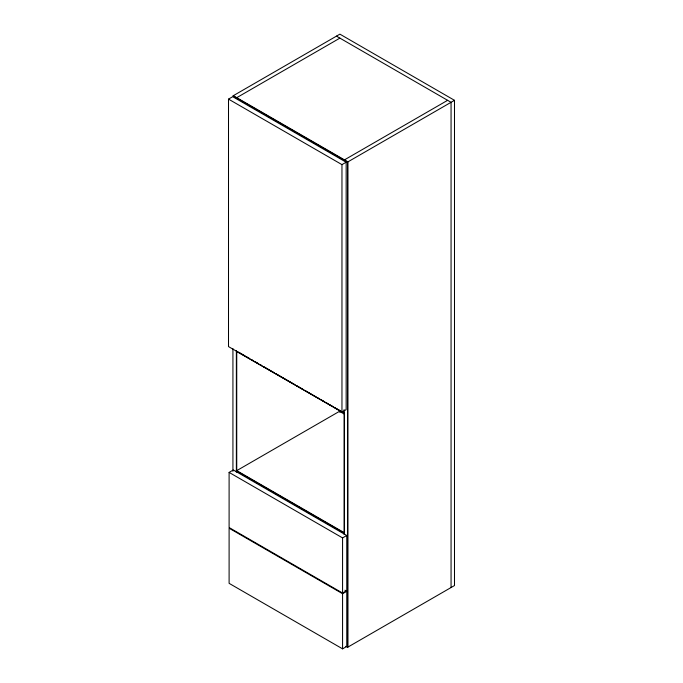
<?xml version="1.0" encoding="UTF-8"?>
<svg xmlns="http://www.w3.org/2000/svg" width="683" height="683" viewBox="0 0 683 683"><rect width="100%" height="100%" fill="white"/><g stroke="black" fill="none" stroke-linecap="round" stroke-linejoin="round"><path stroke-width="1.02" d="M228.506 99.12L232.707 96.696L346.161 162.204L346.161 409.672L341.961 412.097L228.506 346.588L228.506 99.12L341.961 164.629L346.161 162.204M236.361 97.891L339.895 38.12M344.095 160.087L447.621 100.316M454.494 100.316L339.895 34.15L232.929 95.91L347.536 162.076L454.494 100.316L454.494 585.553L347.536 647.305L345.811 646.314M229.104 472.405L233.304 469.972L346.768 535.481L346.768 590.624L342.567 593.049L229.104 527.541L229.104 472.405L342.567 537.905L346.768 535.481M342.567 593.706L346.768 591.282L346.768 646.425L342.567 648.85L229.104 583.342L229.104 528.207L342.567 593.706L342.567 648.85M336.454 36.139L451.062 102.305L451.062 587.534M233.304 95.688L347.912 161.854L347.912 647.083M238.589 352.155L245.035 355.877M246.87 356.944L249.636 358.541M251.481 359.599L253.316 360.667M255.16 361.725L257.926 363.322M259.762 364.381L261.606 365.448M263.45 366.515L274.498 372.892M276.342 373.951L294.757 384.589M296.593 385.647L303.039 389.37M304.883 390.437L311.328 394.151M313.173 395.218L315.93 396.814M317.774 397.873L319.618 398.94M321.454 399.999L324.22 401.595M326.064 402.663L327.9 403.721M329.744 404.788L332.51 406.385M334.346 407.444L340.791 411.166M342.635 412.225L344.48 413.292L236.361 351.318M344.112 413.966L339.511 411.311L236.361 470.86L344.095 533.056L344.48 532.834L236.745 470.638M344.924 590.214L346.768 591.282M347.536 162.076L347.536 647.305M344.48 412.617L344.48 533.124M344.095 409.638L344.095 534.413M342.567 537.905L342.567 593.049M341.961 164.629L341.961 412.097M339.895 410.312L339.895 412.447M236.745 351.489L236.745 470.929M236.361 350.635L236.361 472.218M232.929 348.654L232.929 471.296"/></g></svg>
